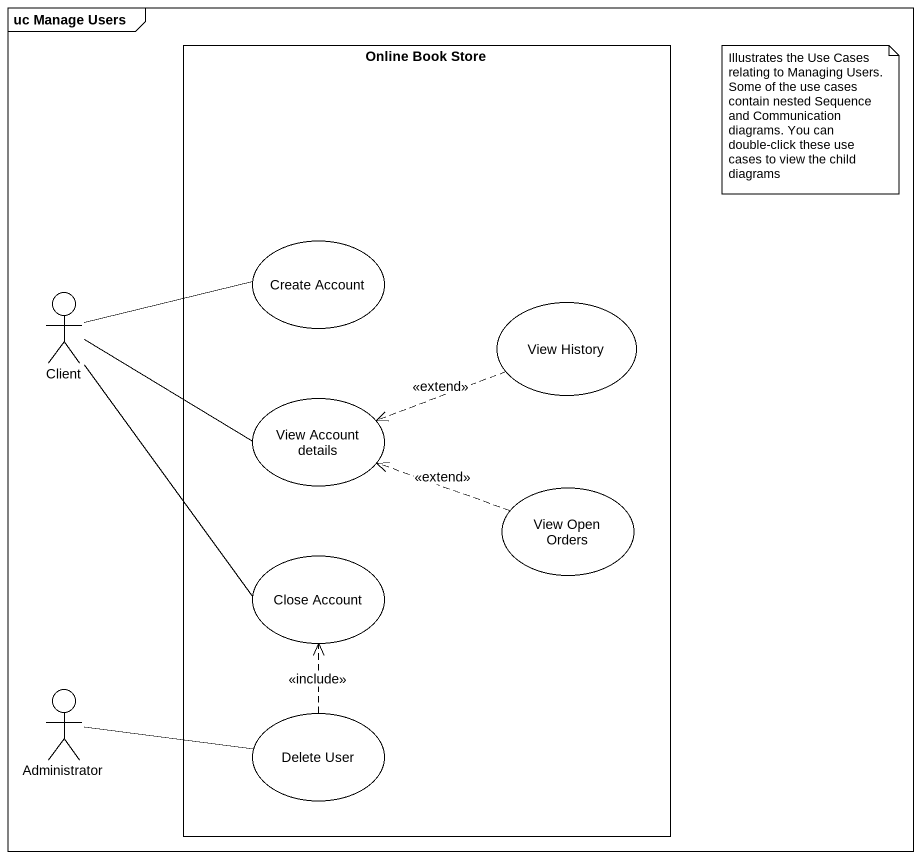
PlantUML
@startuml
mainframe uc Manage Users
rectangle "Online Book Store" as Online_Book_Store {
  usecase "Create Account" as Create_Account
  usecase "View History" as View_History
  usecase "View Account details" as View_Account_details
  usecase "View Open Orders" as View_Open_Orders
  usecase "Close Account" as Close_Account
  usecase "Delete User" as Delete_User
}
actor Client
actor Administrator
Client -right- Create_Account
Client -right- View_Account_details
Client -- Close_Account
View_History .left.> View_Account_details : <<extend>>
View_Open_Orders .left.> View_Account_details : <<extend>>
Administrator -right- Delete_User
Delete_User .up.> Close_Account : <<include>>
note as N1
  Illustrates the Use Cases relating to Managing Users. Some of the use cases contain nested Sequence and Communication diagrams. You can double-click these use cases to view the child diagrams
end note
@enduml
